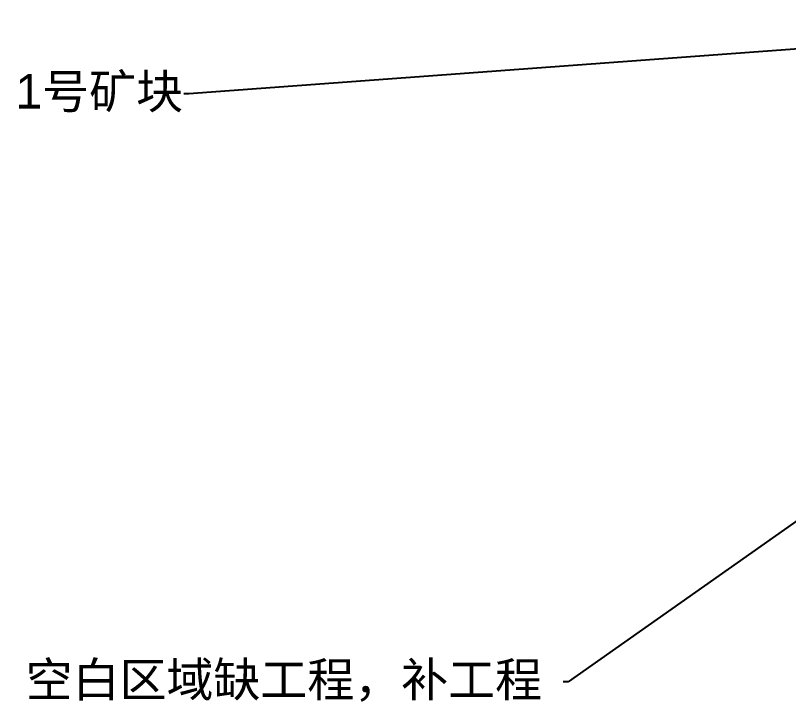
# Model space of a CAD drawing. Header units: inches. Extents: x 469771 to 470006, y 4349704 to 4349836.
# Drawn here: x 469771 to 469827.1, y 4349703.9 to 4349754.2 of the extents above; entities that cross this region are included whole.
import ezdxf
from ezdxf import colors
from ezdxf.entities.mleader import LeaderData, LeaderLine
from ezdxf.math import Vec2, Vec3

# ---------------------------------------------------------------- set-up
doc = ezdxf.new("R2010")
doc.units = ezdxf.units.IN
doc.header["$MEASUREMENT"] = 0
doc.styles.get("Standard").update_dxf_attribs({"font": 'arial.ttf'})

msp = doc.modelspace()

# ---------------------------------------------------------------- leaders
ml = msp.add_multileader_mtext('Standard')
ml.set_content('1{\\f宋体|b0|i0|c134|p2;号矿块}', color=256)
ml.set_leader_properties()
ml.build(insert=Vec2(0, 0))
ml.multileader.update_dxf_attribs({"dogleg_length": 0.36, "arrow_head_size": 0.18})
ctx = ml.context
ctx.base_point, ctx.char_height, ctx.arrow_head_size, ctx.landing_gap_size, ctx.plane_origin = Vec3(469770.868, 4349748.505, 3971.872), 2.5, 0.18, 0.09, Vec3(469860.603, 4349754.182, 3971.872)
notes = []
notes.append((ctx, [(0, (1, 1, 0), (469783.556, 4349748.505, 3971.872), (-1, 0), 0.36, [(0, [(469860.603, 4349754.182, 3971.872)], 256, [])])]))
ctx.mtext.insert, ctx.mtext.flow_direction = Vec3(469770.958, 4349749.937, 3971.872), 5
ml = msp.add_multileader_mtext('Standard')
ml.set_content('{\\f宋体|b0|i0|c134|p2;空白区域缺工程，补工程}', color=256)
ml.set_leader_properties()
ml.build(insert=Vec2(0, 0))
ml.multileader.update_dxf_attribs({"dogleg_length": 0.36, "arrow_head_size": 0.18})
ctx = ml.context
ctx.base_point, ctx.char_height, ctx.arrow_head_size, ctx.landing_gap_size, ctx.plane_origin = Vec3(469771.606, 4349705.796), 2.5, 0.18, 0.09, Vec3(469855.578, 4349737.14)
notes.append((ctx, [(0, (1, 1, 0), (469811.099, 4349705.796), (-1, 0), 0.36, [(0, [(469855.578, 4349737.14)], 256, [])])]))
ctx.mtext.insert, ctx.mtext.flow_direction = Vec3(469771.696, 4349707.221), 5
for ctx, leaders in notes:
    for number, flags, end, landing, length, lines in leaders:
        leader = LeaderData()
        leader.index, (leader.has_last_leader_line, leader.has_dogleg_vector, leader.attachment_direction) = number, flags
        leader.last_leader_point, leader.dogleg_vector, leader.dogleg_length = Vec3(end), Vec3(landing), length
        for number, points, colour, breaks in lines:
            line = LeaderLine()
            line.index, line.vertices, line.color, line.breaks = number, Vec3.list(points), colors.encode_raw_color(colour), breaks
            leader.lines.append(line)
        ctx.leaders.append(leader)

doc.saveas('drawing.dxf')
